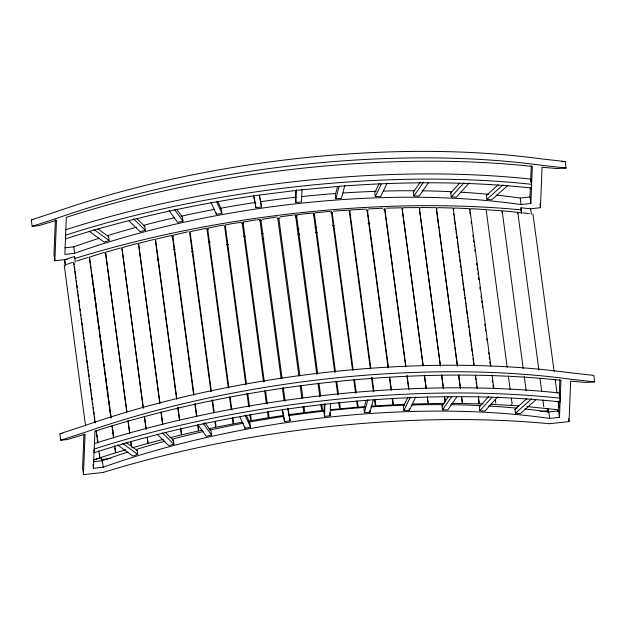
<?xml version="1.0" encoding="UTF-8"?>
<svg xmlns="http://www.w3.org/2000/svg" width="626" height="626" viewBox="0 0 626 626"><rect width="100%" height="100%" fill="white"/><g stroke="black" fill="none" stroke-linecap="round" stroke-linejoin="round"><path stroke-width="0.94" d="M55.385 219.601L53.992 254.273L54.861 260.752L67.311 259.391M54.861 260.752L56.481 220.305L38.875 225.618L32.169 226.346L31.3 219.867L55.691 211.917A451.002 167.494 -7.6 0 1 541.271 158.871L565.239 161.539L566.1 168.018L557.015 168.55L542.061 167.259L540.434 207.707L530.652 208.779L520.949 207.793L521.364 213.552M65.401 237.99L65.511 235.212A473.804 175.961 -7.6 0 1 531.521 184.302L530.832 179.114A473.804 175.961 -7.6 0 0 65.73 229.734M65.362 265.228L64.619 259.673L74.51 256.558L74.424 258.616A475.001 176.407 -7.6 0 1 520.871 209.843M83.939 434.444L82.585 468.154L83.454 474.633L103.024 472.497A475.001 176.407 -7.6 0 1 549.464 423.724L569.034 421.588L570.654 381.14L585.607 382.431L594.7 381.899L593.831 375.42L569.871 372.744A451.002 167.494 -7.6 0 0 84.291 425.79L59.9 433.748L60.761 440.227L67.475 439.499L85.081 434.186L83.454 474.633M93.454 468.271L94.941 431.204A473.804 175.961 -7.6 0 1 560.951 380.295L559.464 417.362L549.675 418.434A407.072 151.179 -7.6 0 0 103.235 467.199L93.454 468.271L92.953 464.57M101.287 459.531L101.373 457.481L93.305 460.032A447.52 166.203 -7.6 0 1 125.677 449.75M295.722 190.421L295.394 198.622L295.91 202.503L301.505 201.893L302.014 189.138M295.91 202.503L296.427 189.748M324.323 404.302L323.986 412.495L324.511 416.384L330.098 415.774L330.614 403.019M324.511 416.384L325.019 403.629M530.864 203.481L532.35 166.414A473.804 175.961 -7.6 0 0 66.34 217.324L64.854 254.391L74.635 253.319A407.072 151.179 -7.6 0 1 521.082 204.553L530.864 203.481L529.995 197.002L530.386 187.244M530.629 181.391L531.255 165.788M530.715 181.9L530.832 179.114M531.521 184.302L531.372 188.011A473.804 175.961 -7.6 0 0 339.863 186.282L299.306 190.046L258.702 195.148A473.804 175.961 -7.6 0 0 65.362 238.913M559.464 417.362L558.595 410.883L558.987 401.125M559.3 393.324L559.847 379.669M559.315 395.773L559.425 392.995A473.804 175.961 -7.6 0 0 94.33 443.607M560.121 398.183L559.973 401.884A473.804 175.961 -7.6 0 0 93.963 452.794L94.111 449.092A473.804 175.961 -7.6 0 1 560.121 398.183L559.425 392.995M337.547 186.478L335.317 194.889L335.841 198.778L341.389 198.403L344.848 185.327M335.841 198.778L339.057 186.626M366.14 400.358L363.917 408.77L364.434 412.659L369.989 412.276L373.198 400.139M364.434 412.659L367.9 399.568M392.471 404.67L392.878 403.473L392.228 398.637M379.231 183.473L374.794 192.698L375.318 196.587L380.764 196.439L387.212 183.035M375.318 196.587L381.367 184.013M407.831 397.353L403.394 406.579L403.911 410.46L409.357 410.32L415.813 396.915M403.911 410.46L410.366 397.056M64.22 265.064L85.551 425.883M66.466 264.477L72.42 262.411M420.273 182.143L413.395 192.057L413.919 195.946L419.201 196.032L428.755 182.268M413.919 195.946L423.434 182.221M456.816 396.915L447.801 409.913L442.512 409.827L441.995 405.938L448.341 396.79M442.512 409.827L451.502 396.861M419.404 208.896L420.813 207.519L436.345 207.668L457.559 366.312M478.194 403.676L479.203 402.463L478.428 396.665M469.109 183.042L456.307 197.174L451.236 196.854L450.72 192.964L459.625 183.128M451.236 196.854L463.96 182.808M497.709 396.923L484.907 411.055L479.837 410.734L479.32 406.845L488.859 396.313M479.837 410.734L491.926 397.385M453.067 209.374L454.734 208.02L469.805 208.677L490.886 366.359M469.523 210.039L471.308 208.693L486.12 209.608L507.201 367.29M510.879 405.249L512.115 404.044L511.34 398.246M507.944 185.343L491.707 199.835L486.903 199.287L486.379 195.398L498.288 184.78M486.903 199.287L503.007 184.913M535.833 399.85L520.308 413.708L515.495 413.168L514.979 409.279L526.881 398.66M515.495 413.168L531.599 398.793M501.559 212.198L503.578 210.884L517.78 212.316L538.869 369.989M517.6 213.31L518.649 212.519L520.425 212.527M221.62 225.391L207.558 228.185L228.897 387.791M231.096 223.834L225.219 225L246.425 383.644M255.862 219.906L242.982 222.073L264.321 381.68M256.879 219.906L259.657 219.468L259.993 220.587L281.082 378.323M262.224 219.21L267.803 218.419M280.127 216.823L291.708 215.211M299.87 214.35L296.646 214.867L296.607 216.033L317.695 373.706M306.857 213.583L300.425 214.295M315.003 212.809L314.401 214.186L335.481 371.86M330.356 211.345L315.559 212.754M32.169 226.346L56.559 218.396A451.002 167.494 -7.6 0 1 542.139 165.35L566.1 168.018M60.761 440.227L85.159 432.276A451.002 167.494 -7.6 0 1 570.732 379.231L594.7 381.899M108.11 236.808L108.611 236.659L109.127 240.548L104.237 242.152L89.025 231.096M136.711 450.681L137.204 450.54L137.728 454.429L132.829 456.033L117.625 444.976M487.044 209.78L502.122 210.821L523.203 368.503M144.035 226.565L144.77 226.385L145.287 230.274L140.146 231.706L129.066 220.939M172.627 440.446L173.363 440.266L173.887 444.155L168.746 445.587L156.969 434.139M188.34 231.706L172.682 235.298L194.021 394.904M176.822 209.444L182.487 217.277L183.003 221.166L177.667 222.418L169.137 210.626M210.978 202.284L216.4 214.397L221.886 213.341L221.369 209.46L217.879 201.674M204.851 422.542L211.079 431.157L211.604 435.047L206.259 436.299L197.738 424.506M239.961 417.033L245.001 428.278L250.486 427.222L249.962 423.332L246.472 415.547M253.522 195.304L255.956 207.73L261.527 206.893L259.508 195.343M282.31 410.14L284.556 421.611L290.12 420.774L287.913 408.262M268.194 218.208L273.382 217.637M273.773 217.425L277.115 216.956M31.3 219.867L33.217 219.656M64.877 247.81L73.774 246.84A407.072 151.179 -7.6 0 1 99.456 238.17M496.449 195.109A407.072 151.179 -7.6 0 1 520.214 198.066L529.995 197.002M59.9 433.748L62.772 433.435M101.193 459.539L110.872 458.482M540.128 411.595L547.86 410.75M93.477 461.691L102.367 460.72A407.072 151.179 -7.6 0 1 128.056 452.05M525.042 408.989A407.072 151.179 -7.6 0 1 548.814 411.947L558.595 410.883M330.614 212.856L332.555 212.676M314.886 227.418L316.826 227.238M332.351 225.814L334.292 225.634M330.418 409.694L365.341 406.485M561.6 161.751L565.239 161.539M366.28 210.485L368.205 210.383M368.01 223.451L369.935 223.341M371.124 406.125L404.779 404.216M368.456 208.896L382.776 208.192M386.07 208.153L401.962 207.785L423.051 365.459M383.605 209.608L385.546 209.569M412.511 403.989L444.444 403.332M441.995 405.938L443.098 405.914M88.196 257.388L76.646 260.972M451.487 403.379L483.288 403.927M450.72 192.964L451.424 192.98M120.716 247.951L105.465 252.341L126.804 411.947M479.32 406.845L480.025 406.861M490.8 404.294L518.711 405.898M154.34 239.39L138.581 243.365L159.92 402.98M486.379 195.398L486.832 195.429M514.979 409.279L515.433 409.31M171.501 235.454L155.522 239.21L176.861 398.825M526.943 406.587L557.516 409.694L557.766 411.548M522.827 212.785L529.471 213.693M206.377 228.302L190.038 231.62L211.377 391.227M224.038 225.102L222.175 225.29M241.808 222.16L231.651 223.74M293.664 214.968L295.495 214.898L316.834 374.512M292.272 215.141L292.702 215.25M307.413 213.521L313.423 213.012L334.761 372.626M333.447 211.181L349.136 210.086L370.349 368.73M365.49 209.123L350.724 209.921L349.848 211.306L370.795 368.018M98.047 228.983L108.611 236.659M94.041 229.585L109.127 240.548M125.889 442.316L137.204 450.54M122.641 443.466L137.728 454.429M136.507 218.349L144.77 226.385M133.588 218.897L145.287 230.274M165.107 432.23L173.363 440.266M162.181 432.769L173.887 444.155M532.937 213.881L554.167 371.758M174.505 209.413L183.003 221.166M203.106 423.293L211.604 435.047M216.463 201.236L221.886 213.341M245.056 415.116L250.486 427.222M259.274 195.398L261.527 206.893M254.125 197.151L255.956 207.73M287.686 408.316L290.12 420.774M282.537 410.077L283.844 416.767M64.642 259.688L65.394 265.236M539.941 204.006L540.434 207.707M568.658 418.81L569.034 421.588M555.199 379.497L557.015 393.042M558.173 401.743L558.955 407.549M530.652 208.779L531.396 214.335M520.214 198.066L521.082 204.553M548.814 411.947L549.675 418.434M520.949 207.793L521.693 213.349M548.313 412.417L547.813 408.708L547.977 412.612M540.027 378.699L541.709 391.273M542.875 399.975L543.783 406.751M524.236 376.242L526.176 390.749M508.367 375.991L510.174 389.536M492.052 375.06L493.859 388.605M495.283 399.247L495.8 403.113M469.782 211.971L470.04 213.912M471.073 221.651L471.331 223.584M472.888 235.188L473.146 237.129M473.53 240.024L473.788 241.965M474.179 244.86L474.438 246.8M474.829 249.704L475.087 251.636M476.636 263.241L476.895 265.181M477.286 268.077L477.544 270.017M477.928 272.92L478.186 274.853M478.577 277.756L478.835 279.689M479.868 287.428L480.126 289.361M481.034 296.129L481.292 298.07M481.684 300.973L481.942 302.906M482.325 305.809L482.583 307.742M484.782 324.19L485.04 326.123M485.432 329.026L485.69 330.958M486.723 338.697L486.981 340.63M488.538 352.242L488.796 354.175M489.18 357.078L489.438 359.011M489.829 361.914L490.088 363.847M492.286 380.295L492.545 382.228M492.936 385.131L493.194 387.064M474.289 365.709L453.208 208.028L437.887 207.621L436.345 208.998L438.936 228.341M475.58 375.381L477.262 387.956M453.584 213.247L453.842 215.18M454.1 217.112L454.492 220.016M454.75 221.956L455.133 224.851M455.392 226.792L455.783 229.687M456.041 231.628L456.424 234.531M456.69 236.464L456.949 238.396M457.332 241.3L457.723 244.203M457.982 246.135L458.24 248.068M458.498 250.009L458.889 252.904M459.148 254.845L459.531 257.748M459.789 259.68L460.18 262.584M460.439 264.516L460.822 267.419M461.08 269.352L461.472 272.255M461.73 274.188L461.988 276.121M462.246 278.061L462.637 280.957M462.896 282.897L463.279 285.8M463.545 287.733L463.929 290.636M464.187 292.569L464.578 295.472M464.836 297.405L465.095 299.338M465.478 302.241L465.744 304.173M466.002 306.114L466.386 309.017M466.644 310.95L467.035 313.853M467.293 315.786L467.677 318.689M467.943 320.622L468.326 323.525M468.584 325.457L468.843 327.39M469.234 330.293L470.142 337.07M470.4 339.002L470.783 341.906M471.042 343.838L471.433 346.741M471.691 348.674L472.074 351.577M472.34 353.51L472.599 355.443M472.982 358.346L473.373 361.249M473.632 363.182L473.89 365.122M475.439 376.727L475.83 379.63M476.089 381.563L476.472 384.466M476.73 386.399L476.996 388.339M478.546 399.944L479.062 403.817M458.725 375.013L460.533 388.558M461.565 396.297L462.348 402.103M439.194 230.274L442.042 251.558M442.3 253.491L450.837 317.335M451.096 319.276L454.586 345.388M454.844 347.328L457.176 364.739M458.592 375.381L460.274 387.956M461.698 398.598L462.348 403.434M440.469 366.226L419.256 207.582L403.527 207.691L402.252 209.076L423.199 365.787M441.635 374.935L443.443 388.472M444.483 396.211L445.258 402.017M419.42 208.873L440.352 365.607M441.651 375.279L443.458 388.824M444.491 396.563L445.164 401.454M424.498 375.459L426.181 388.034M427.339 396.743L428.247 403.512M424.342 375.13L426.149 388.676M427.315 397.385L427.965 402.221M384.92 209.538L405.875 366.249M407.166 375.921L408.974 389.466M384.497 208.27L405.711 366.914M406.869 375.616L408.684 389.161M409.154 408.762L409.357 410.32M367.446 210.281L388.527 367.963M389.818 377.635L391.5 390.209M392.666 398.918L393.441 404.717M366.875 209.037L388.089 367.681M389.38 377.353L391.062 389.928M372.094 377.689L373.902 391.234M375.068 399.936L375.843 405.742M371.515 377.431L373.456 391.946M374.489 399.685L375.138 404.521M369.778 410.726L369.989 412.276M332.156 212.605L353.236 370.287M354.527 379.959L356.21 392.533M357.376 401.235L358.15 407.041M331.31 211.408L352.524 370.052M353.815 379.732L355.623 393.269M356.663 401.008L357.305 405.844M336.772 381.531L338.455 394.106M339.621 402.815L340.395 408.622M335.927 381.336L337.735 394.873M338.768 402.612L339.417 407.456M313.383 214.178L313.556 215.477M329.683 412.667L330.098 415.774M318.986 383.386L320.668 395.961M321.827 404.662L322.609 410.468M318 383.214L319.808 396.759M320.841 404.498L321.49 409.334M295.582 216.048L295.754 217.339M278.813 218.153L299.893 375.827M301.192 385.499L302.867 398.073M304.033 406.783L304.807 412.589M277.772 218.184L298.868 375.921M300.159 385.577L301.834 398.136M303 406.822L303.774 412.62M260.831 219.405L282.044 378.049M283.335 387.721L285.143 401.266M282.373 387.979L284.048 400.538M284.032 417.722L284.556 421.611M265.62 391.36L267.302 403.934M268.335 411.673L268.977 416.509M242.262 223.247L263.483 381.954M264.642 390.647L266.324 403.199M267.482 411.892L268.257 417.691M247.724 393.316L249.531 406.861M250.564 414.6L251.214 419.436M224.609 226.174L245.83 384.88M246.996 393.574L248.671 406.125M249.837 414.819L250.611 420.609M216.197 212.84L216.4 214.397M244.789 426.721L245.001 428.278M230.196 397.471L231.878 410.046M232.911 417.785L233.553 422.62M207.073 229.351L228.294 388.057M229.452 396.751L231.135 409.302M232.293 417.996L233.068 423.786M212.543 399.936L214.225 412.511M215.391 421.22L216.033 426.056M189.67 232.778L210.892 391.485M212.05 400.178L213.732 412.73M214.89 421.423L215.665 427.214M195.187 403.613L196.869 416.188M198.035 424.897L198.677 429.733M172.432 236.448L193.653 395.155M194.819 403.848L196.494 416.4M197.659 425.093L198.434 430.884M178.027 407.534L179.709 420.109M180.867 428.81L181.517 433.654M155.389 240.361L176.61 399.059M177.776 407.753L179.451 420.304M180.484 428.035L181.391 434.796M161.211 412.651L162.76 424.256M159.786 403.199L138.565 244.492L136.851 243.53L121.882 247.74L143.354 408.324M160.952 411.892L162.627 424.444M144.52 417.026L146.202 429.6M147.235 437.339L147.877 442.175M121.992 248.858L143.213 407.565M144.379 416.251L146.054 428.81M147.22 437.496L147.994 443.294M126.788 411.172L105.7 253.436L103.744 252.56L89.346 257.145L110.818 417.722M128.08 420.836L129.754 433.388M130.92 442.081L131.562 446.909M127.97 420.656L129.652 433.231M130.818 441.94L131.46 446.776M92.045 274.305L92.304 276.246M92.695 279.149L92.953 281.082M93.337 283.993L93.603 285.925M93.861 287.866L94.244 290.769M94.636 293.672L94.894 295.613M95.152 297.546L95.41 299.486M95.801 302.389L96.06 304.33M96.451 307.233L96.709 309.174M97.093 312.077L97.351 314.009M97.742 316.92L98 318.853M98.392 321.764L98.65 323.697M98.908 325.637L99.166 327.57M99.557 330.473L99.816 332.414M100.199 335.317L100.465 337.257M100.849 340.161L101.107 342.101M101.498 345.004L101.756 346.937M102.148 349.848L102.406 351.781M102.664 353.721L102.922 355.654M103.313 358.565L103.572 360.498M103.955 363.401L104.213 365.341M104.605 368.245L104.863 370.185M105.254 373.088L105.512 375.029M105.904 377.932L106.162 379.865M106.42 381.805L106.678 383.738M107.069 386.649L107.328 388.582M107.711 391.493L107.969 393.425M108.361 396.328L108.619 398.269M109.01 401.172L109.268 403.113M109.527 405.045L109.918 407.956M110.176 409.889L110.434 411.83M110.818 414.733L111.084 416.666M112.766 429.256L113.024 431.197M113.283 433.129L113.666 436.04M89.698 258.225L89.87 259.524M90.003 260.486L91.036 268.21M91.294 270.142L91.678 273.046M91.936 274.97L95.426 301.043M95.684 302.976L99.166 329.049M99.424 330.982L100.457 338.713M100.716 340.638L102.914 357.055M103.173 358.988L103.556 361.883M103.814 363.816L104.206 366.719M104.464 368.644L107.304 389.888M107.562 391.821L111.045 417.894M112.077 425.625L112.336 427.55M112.594 429.483L113.627 437.214M115.051 447.833L115.693 452.661M111.984 426.431L113.533 438.036M114.566 445.775L115.341 451.581M73.774 246.84L74.635 253.319M102.367 460.72L103.235 467.199M74.51 256.558L75.253 262.114M101.373 457.481L101.866 461.182M74.024 263.217L74.204 264.516M74.463 266.441L74.846 269.344M75.104 271.277L75.496 274.172M75.754 276.105L76.012 278.03M76.395 280.933L76.654 282.858M76.912 284.791L77.303 287.694M77.687 290.589L77.945 292.522M78.203 294.447L78.594 297.35M78.853 299.275L79.236 302.178M79.494 304.111L79.752 306.036M80.144 308.939L80.402 310.864M80.785 313.767L81.044 315.7M81.435 318.595L81.693 320.528M81.951 322.453L82.335 325.356M82.593 327.281L82.984 330.184M83.242 332.116L83.626 335.012M83.884 336.945L84.142 338.869M84.533 341.773L84.792 343.697M85.05 345.63L85.433 348.533M85.692 350.458L86.083 353.361M86.341 355.286L86.724 358.189M86.983 360.114L87.374 363.017M87.632 364.95L88.016 367.845M88.274 369.778L88.532 371.703M88.79 373.636L89.182 376.531M89.565 379.434L89.823 381.367M90.081 383.292L90.473 386.195M90.731 388.12L91.114 391.023M91.373 392.948L91.764 395.851M92.022 397.784L92.28 399.709M92.664 402.612L92.922 404.537M93.313 407.44L93.571 409.365M93.83 411.298L94.213 414.201M94.471 416.126L94.862 419.029M95.121 420.954L95.379 422.886M96.412 430.618L96.67 432.543M96.928 434.475L97.312 437.371M97.57 439.303L97.961 442.206M99.511 453.787L100.027 457.653M73.555 262.153L95.027 422.738M96.06 430.477L97.742 443.052M98.775 450.79L99.557 456.589M132.188 447.848A447.52 166.203 -7.6 0 1 163.308 439.366M169.904 437.699A447.52 166.203 -7.6 0 1 202.261 430.164M208.888 428.74A447.52 166.203 -7.6 0 1 242.192 422.214M248.796 421.04A447.52 166.203 -7.6 0 1 283.727 415.453M288.531 414.764A447.52 166.203 -7.6 0 1 324.323 410.28M171.461 236.777A447.457 166.18 -7.6 0 1 173.379 236.354M206.627 229.546A447.457 166.18 -7.6 0 1 208.544 229.186M241.644 223.459A447.457 166.18 -7.6 0 1 243.53 223.161M259.641 220.743A447.457 166.18 -7.6 0 1 261.566 220.469M277.999 218.255A447.457 166.18 -7.6 0 1 279.939 218.012M295.425 216.166A447.457 166.18 -7.6 0 1 297.358 215.947M157.04 260.001A393.073 145.983 -7.6 0 1 158.91 259.524M191.462 251.816A393.073 145.983 -7.6 0 1 193.332 251.409M226.463 244.805A393.073 145.983 -7.6 0 1 228.373 244.461M262.044 238.96A393.073 145.983 -7.6 0 1 263.976 238.678M297.906 234.32A393.073 145.983 -7.6 0 1 299.846 234.101M315.355 232.512A393.073 145.983 -7.6 0 1 317.296 232.324M173.191 249.743A447.457 166.18 -7.6 0 1 175.116 249.32M208.364 242.512A447.457 166.18 -7.6 0 1 210.273 242.152M243.373 236.417A447.457 166.18 -7.6 0 1 245.267 236.119M261.371 233.701A447.457 166.18 -7.6 0 1 263.303 233.428M297.162 229.124A447.457 166.18 -7.6 0 1 299.095 228.913M136.538 449.39A407.072 151.179 -7.6 0 1 164.967 441.15M172.455 439.147A407.072 151.179 -7.6 0 1 203.168 431.588M209.78 430.093A407.072 151.179 -7.6 0 1 243.444 423.184M249.109 422.135A407.072 151.179 -7.6 0 1 283.406 416.439M289.142 415.594A407.072 151.179 -7.6 0 1 324.691 411.055M330.458 410.429A407.072 151.179 -7.6 0 1 364.981 407.346M370.827 406.931A407.072 151.179 -7.6 0 1 404.834 405.194M411.736 404.975A407.072 151.179 -7.6 0 1 442.926 404.623M450.798 404.693A407.072 151.179 -7.6 0 1 479.845 405.562M488.609 406.024A407.072 151.179 -7.6 0 1 517.225 408.199M107.938 235.509A407.072 151.179 -7.6 0 1 136.366 227.269M143.855 225.266A407.072 151.179 -7.6 0 1 174.568 217.707M181.188 216.213A407.072 151.179 -7.6 0 1 214.843 209.303M220.508 208.255A407.072 151.179 -7.6 0 1 254.805 202.558M260.549 201.713A407.072 151.179 -7.6 0 1 296.098 197.174M301.857 196.556A407.072 151.179 -7.6 0 1 335.434 193.536M343.204 192.988A407.072 151.179 -7.6 0 1 376.234 191.313M383.135 191.102A407.072 151.179 -7.6 0 1 414.326 190.742M422.206 190.813A407.072 151.179 -7.6 0 1 451.252 191.689M460.979 192.198A407.072 151.179 -7.6 0 1 488.624 194.318"/></g></svg>
